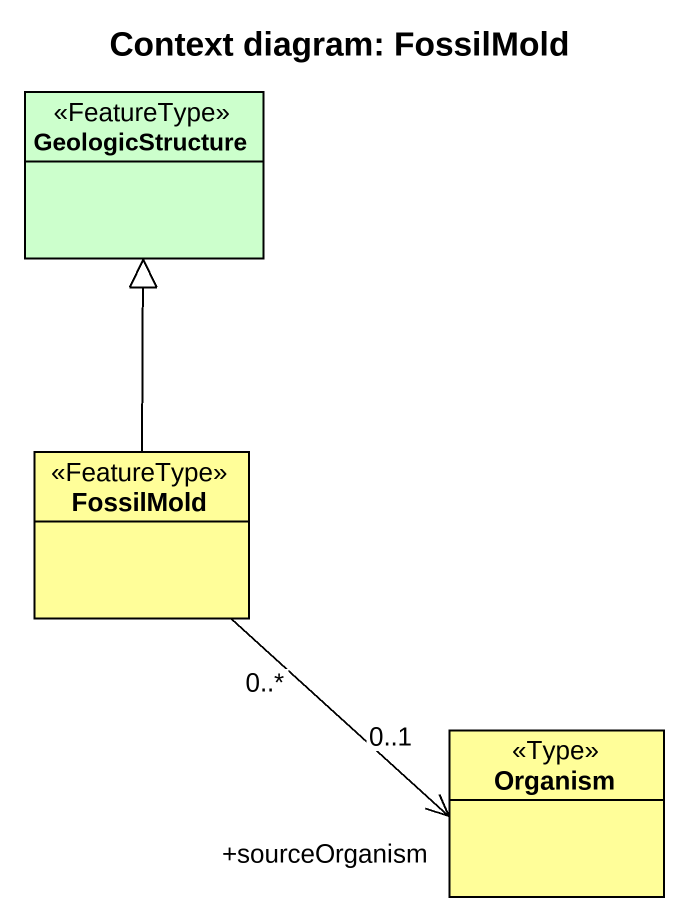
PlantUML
@startuml
title Context diagram: FossilMold
hide circle
hide empty members
class GeologicStructure <<FeatureType>> #CCFFCC
class FossilMold <<FeatureType>> #FFFE99
class Organism <<Type>> #FFFE99
FossilMold -up-|> GeologicStructure
FossilMold "0..*" --> "+sourceOrganism\n0..1" Organism
@enduml
